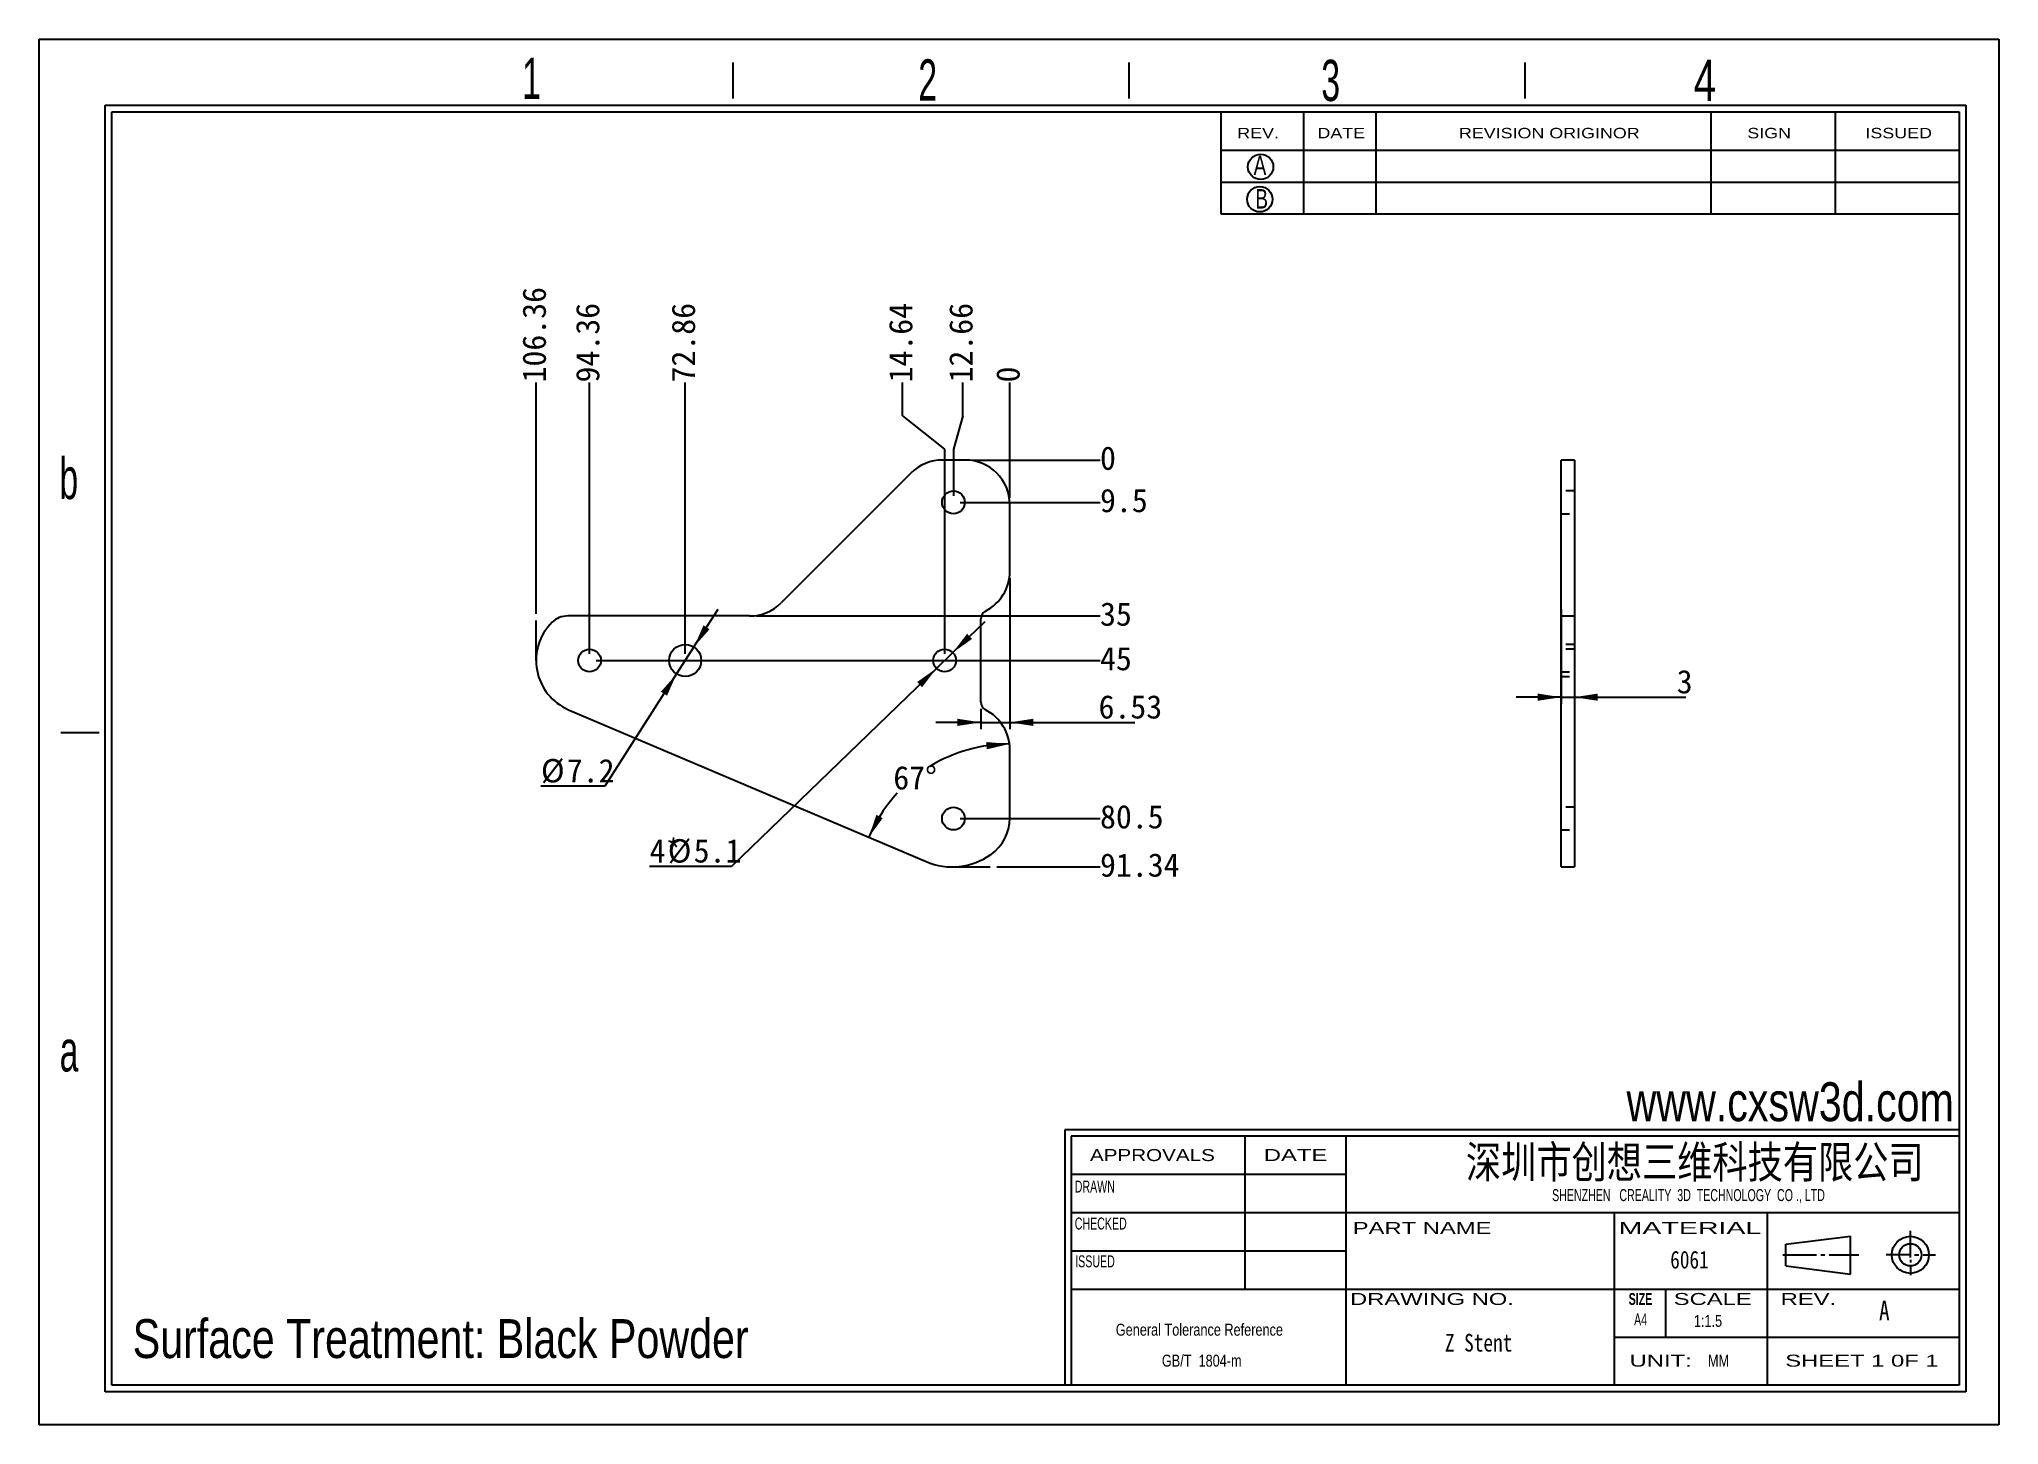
# Model space of a CAD drawing. Extents: x 3 to 443, y 2 to 313.
import ezdxf

# ---------------------------------------------------------------- set-up
doc = ezdxf.new("R2010")
doc.units = 0
doc.header["$LTSCALE"] = 1.5
for name, pattern in [('SLD-中心线', [34.29, 30.48, -1.27, 1.27, -1.27]), ('SLD-实线', [0]), ('SLD-虚线', [1.905, 1.27, -0.635])]:
    doc.linetypes.add(name, pattern=pattern)
doc.layers.get('0').update_dxf_attribs({"linetype": 'CONTINUOUS'})
doc.layers.add('DIM', color=5, linetype='SLD-实线')
doc.layers.add('SLD-0', color=179, linetype='SLD-实线')
doc.styles.add('SLDTEXTSTYLE0', font='arial.ttf', dxfattribs={"width": 0.7584})
doc.styles.add('SLDTEXTSTYLE1', font='arial.ttf', dxfattribs={"width": 0.63516})
doc.styles.add('SLDTEXTSTYLE10', font='', dxfattribs={"width": 0.8})
doc.styles.add('SLDTEXTSTYLE11', font='', dxfattribs={"width": 0.67})
doc.styles.add('SLDTEXTSTYLE12', font='')
doc.styles.add('SLDTEXTSTYLE2', font='GOTHIC.TTF', dxfattribs={"width": 0.7304})
doc.styles.add('SLDTEXTSTYLE3', font='GOTHIC.TTF', dxfattribs={"width": 0.61171})
doc.styles.add('SLDTEXTSTYLE4', font='arialbd.ttf', dxfattribs={"width": 0.63516})
doc.styles.add('SLDTEXTSTYLE5', font='arial.ttf', dxfattribs={"width": 1.422})
doc.styles.add('SLDTEXTSTYLE6', font='arial.ttf', dxfattribs={"width": 1.2324})
doc.styles.add('SLDTEXTSTYLE7', font='arial.ttf', dxfattribs={"width": 1.7064})
doc.styles.add('SLDTEXTSTYLE8', font='', dxfattribs={"width": 0.8, "bigfont": 'bigfont'})
doc.styles.add('SLDTEXTSTYLE9', font='', dxfattribs={"width": 0.8})
doc.styles.get('SLDTEXTSTYLE10').set_extended_font_data('宋体', bold=True)
doc.styles.get('SLDTEXTSTYLE11').set_extended_font_data('宋体')
doc.styles.get('SLDTEXTSTYLE12').set_extended_font_data('宋体')
doc.styles.get('SLDTEXTSTYLE8').set_extended_font_data('宋体', bold=True)
doc.styles.get('SLDTEXTSTYLE9').set_extended_font_data('宋体')
doc.dimstyles.new('SLDDIMSTYLE0', dxfattribs={"dimtxt": 5.25, "dimasz": 5.25, "dimexe": 0, "dimexo": 0.0625, "dimgap": 1.3125, "dimtad": 0, "dimtih": 1, "dimtoh": 1, "dimdec": 0, "dimrnd": 1e-09, "dimdsep": 46, "dimtxsty": 'SLDTEXTSTYLE11', "dimblk1": 'NONE', "dimblk2": 'NONE', "dimsah": 1, "dimcen": 0.09, "dimadec": 0, "dimazin": 0, "dimtfac": 1, "dimtdec": 0, "dimtofl": 0, "dimtmove": 0, "dimatfit": 3, "dimldrblk": 'NONE', "dimfxl": 0, "dimtolj": 1, "dimtzin": 12, "dimarcsym": 0})
doc.dimstyles.new('SLDDIMSTYLE1', dxfattribs={"dimtxt": 5.25, "dimasz": 5.25, "dimexe": 0, "dimexo": 0.0625, "dimgap": 1.3125, "dimtad": 0, "dimtih": 1, "dimtoh": 1, "dimrnd": 1e-09, "dimzin": 12, "dimdsep": 46, "dimtxsty": 'SLDTEXTSTYLE11', "dimblk1": 'NONE', "dimblk2": 'NONE', "dimsah": 1, "dimcen": 0.09, "dimadec": 0, "dimazin": 0, "dimtfac": 1, "dimtofl": 0, "dimtmove": 0, "dimatfit": 3, "dimldrblk": 'NONE', "dimfxl": 0, "dimtolj": 1, "dimtzin": 12, "dimarcsym": 0})
doc.dimstyles.new('SLDDIMSTYLE2', dxfattribs={"dimtxt": 5.25, "dimasz": 5.25, "dimexe": 0, "dimexo": 0.0625, "dimgap": 1.3125, "dimtad": 0, "dimtih": 1, "dimtoh": 1, "dimrnd": 1e-09, "dimzin": 12, "dimdsep": 46, "dimtxsty": 'SLDTEXTSTYLE11', "dimsah": 1, "dimcen": 0, "dimadec": 0, "dimazin": 0, "dimtfac": 1, "dimtmove": 0, "dimatfit": 3, "dimfxl": 0, "dimtolj": 1, "dimtzin": 12, "dimarcsym": 0})
doc.dimstyles.new('SLDDIMSTYLE3', dxfattribs={"dimtxt": 5.25, "dimasz": 5.25, "dimexe": 0, "dimexo": 0.0625, "dimgap": 1.3125, "dimtad": 0, "dimtih": 1, "dimtoh": 1, "dimdec": 4, "dimlfac": 1.5, "dimzin": 12, "dimdsep": 46, "dimtxsty": 'SLDTEXTSTYLE11', "dimsah": 1, "dimcen": 0.09, "dimadec": 0, "dimazin": 0, "dimtfac": 1, "dimtdec": 1, "dimtofl": 0, "dimtmove": 0, "dimatfit": 3, "dimfxl": 0, "dimtolj": 1, "dimtzin": 12, "dimarcsym": 0})
doc.dimstyles.new('SLDDIMSTYLE4', dxfattribs={"dimtxt": 5.25, "dimasz": 5.25, "dimexe": 0, "dimexo": 0.0625, "dimgap": 1.3125, "dimtad": 2, "dimrnd": 1e-09, "dimzin": 12, "dimdsep": 46, "dimtxsty": 'SLDTEXTSTYLE11', "dimsah": 1, "dimcen": 0.09, "dimadec": 0, "dimazin": 0, "dimtfac": 1, "dimtmove": 0, "dimatfit": 0, "dimfxl": 0, "dimtolj": 1, "dimtzin": 12, "dimarcsym": 0})

# ---------------------------------------------------------------- blocks, each defined once
blk = doc.blocks.new('SW_NOTE_0')
at = {"layer": 'SLD-0', "color": 0, "char_height": 2.689, "attachment_point": 2, "style": 'SLDTEXTSTYLE0'}
for s, insert in [('General Tolerance Reference ', (19.53, 3.47)), (' GB/T  1804-m', (19.66, -3.48))]:
    blk.add_mtext(s, dxfattribs=dict(at, insert=insert))
blk = doc.blocks.new('_D')
at = {"layer": 'DIM'}
blk.add_line((220.63, 210.03), (220.63, 235.95), dxfattribs=at)
at = {"layer": 'DIM', "insert": (217.58, 235.95), "char_height": 5.25, "attachment_point": 1, "rotation": 90, "style": 'SLDTEXTSTYLE12'}
blk.add_mtext('0', dxfattribs=at)
blk = doc.blocks.new('_NONE')
blk = doc.blocks.new('_D_1')
at = {"layer": 'DIM'}
for p, q in [((210.06, 228.45), (210.06, 235.95)), ((210.06, 228.45), (207.97, 220.95)), ((207.97, 220.95), (207.97, 210.53))]:
    blk.add_line(p, q, dxfattribs=at)
at = {"layer": 'DIM', "insert": (207.01, 235.95), "char_height": 5.25, "attachment_point": 1, "rotation": 90, "style": 'SLDTEXTSTYLE12'}
blk.add_mtext('12.66', dxfattribs=at)
blk = doc.blocks.new('_D_2')
at = {"layer": 'DIM'}
for p, q in [((196.54, 228.45), (196.54, 235.95)), ((196.54, 228.45), (205.99, 220.95)), ((205.99, 220.95), (205.99, 175.03))]:
    blk.add_line(p, q, dxfattribs=at)
at = {"layer": 'DIM', "insert": (193.49, 235.95), "char_height": 5.25, "attachment_point": 1, "rotation": 90, "style": 'SLDTEXTSTYLE12'}
blk.add_mtext('14.64', dxfattribs=at)
blk = doc.blocks.new('_D_3')
at = {"layer": 'DIM'}
blk.add_line((147.77, 175.03), (147.77, 235.95), dxfattribs=at)
at = {"layer": 'DIM', "insert": (144.71, 235.95), "char_height": 5.25, "attachment_point": 1, "rotation": 90, "style": 'SLDTEXTSTYLE12'}
blk.add_mtext('72.86', dxfattribs=at)
blk = doc.blocks.new('_D_4')
at = {"layer": 'DIM'}
blk.add_line((126.27, 175.03), (126.27, 235.95), dxfattribs=at)
at = {"layer": 'DIM', "insert": (123.22, 235.95), "char_height": 5.25, "attachment_point": 1, "rotation": 90, "style": 'SLDTEXTSTYLE12'}
blk.add_mtext('94.36', dxfattribs=at)
blk = doc.blocks.new('_D_5')
at = {"layer": 'DIM'}
blk.add_line((114.27, 184.01), (114.27, 235.95), dxfattribs=at)
at = {"layer": 'DIM', "insert": (111.22, 235.95), "char_height": 5.25, "attachment_point": 1, "rotation": 90, "style": 'SLDTEXTSTYLE12'}
blk.add_mtext('106.36', dxfattribs=at)
blk = doc.blocks.new('_D_6')
at = {"layer": 'DIM'}
blk.add_line((212.13, 218.53), (240.88, 218.53), dxfattribs=at)
at = {"layer": 'DIM', "insert": (240.88, 221.58), "char_height": 5.25, "attachment_point": 1, "style": 'SLDTEXTSTYLE12'}
blk.add_mtext('0', dxfattribs=at)
blk = doc.blocks.new('_D_7')
at = {"layer": 'DIM'}
blk.add_line((209.47, 209.03), (240.88, 209.03), dxfattribs=at)
at = {"layer": 'DIM', "insert": (240.88, 212.08), "char_height": 5.25, "attachment_point": 1, "style": 'SLDTEXTSTYLE12'}
blk.add_mtext('9.5', dxfattribs=at)
blk = doc.blocks.new('_D_8')
at = {"layer": 'DIM'}
blk.add_line((163.72, 183.53), (240.88, 183.53), dxfattribs=at)
at = {"layer": 'DIM', "insert": (240.88, 186.58), "char_height": 5.25, "attachment_point": 1, "style": 'SLDTEXTSTYLE12'}
blk.add_mtext('35', dxfattribs=at)
blk = doc.blocks.new('_D_9')
at = {"layer": 'DIM'}
blk.add_line((127.77, 173.53), (240.88, 173.53), dxfattribs=at)
at = {"layer": 'DIM', "insert": (240.88, 176.58), "char_height": 5.25, "attachment_point": 1, "style": 'SLDTEXTSTYLE12'}
blk.add_mtext('45', dxfattribs=at)
blk = doc.blocks.new('_D_10')
at = {"layer": 'DIM'}
blk.add_line((209.47, 138.03), (240.88, 138.03), dxfattribs=at)
at = {"layer": 'DIM', "insert": (240.88, 141.08), "char_height": 5.25, "attachment_point": 1, "style": 'SLDTEXTSTYLE12'}
blk.add_mtext('80.5', dxfattribs=at)
blk = doc.blocks.new('_D_11')
at = {"layer": 'DIM'}
blk.add_line((217.71, 127.19), (240.88, 127.19), dxfattribs=at)
at = {"layer": 'DIM', "insert": (240.88, 130.24), "char_height": 5.25, "attachment_point": 1, "style": 'SLDTEXTSTYLE12'}
blk.add_mtext('91.34', dxfattribs=at)
blk = doc.blocks.new('_D_12')
at = {"layer": 'DIM'}
for p, q in [((207.82, 175.3), (215.08, 182.32)), ((204.15, 171.76), (158.16, 127.31)), ((207.82, 175.3), (204.15, 171.76)), ((158.16, 127.31), (139.76, 127.31))]:
    blk.add_line(p, q, dxfattribs=at)
for points in [[(207.82, 175.3), (212.16, 178.37), (211.04, 179.53)], [(204.15, 171.76), (199.82, 168.69), (200.94, 167.53)]]:
    blk.add_solid(points, dxfattribs=at)
at = {"layer": 'DIM', "char_height": 5.25, "attachment_point": 1, "style": 'SLDTEXTSTYLE12'}
for s, insert in [('4*', (139.76, 133.42)), ('%%c', (143.84, 133.42)), ('5.1', (149.65, 133.42))]:
    blk.add_mtext(s, dxfattribs=dict(at, insert=insert))
blk = doc.blocks.new('_D_13')
at = {"layer": 'DIM'}
for p, q in [((149.71, 176.56), (155.16, 185.06)), ((149.71, 176.56), (145.82, 170.5)), ((145.82, 170.5), (129.68, 145.3)), ((129.68, 145.3), (115.37, 145.3))]:
    blk.add_line(p, q, dxfattribs=at)
for points in [[(149.71, 176.56), (153.22, 180.55), (151.86, 181.42)], [(145.82, 170.5), (142.31, 166.52), (143.67, 165.64)]]:
    blk.add_solid(points, dxfattribs=at)
at = {"layer": 'DIM', "char_height": 5.25, "attachment_point": 1, "style": 'SLDTEXTSTYLE12'}
for s, insert in [('%%c', (115.37, 151.41)), ('7.2', (121.17, 151.41))]:
    blk.add_mtext(s, dxfattribs=dict(at, insert=insert))
blk = doc.blocks.new('_D_14')
at = {"layer": 'DIM'}
for start, end in [(90, 121.5293), (137.2925, 156.9721)]:
    blk.add_arc((220.63, 120.39), 34.41, start, end, dxfattribs=at)
for points in [[(220.63, 154.8), (215.34, 155.21), (215.46, 153.59)], [(188.96, 133.85), (192.09, 138.14), (190.66, 138.88)]]:
    blk.add_solid(points, dxfattribs=at)
at = {"layer": 'DIM', "insert": (194.47, 149.83), "char_height": 5.25, "attachment_point": 1, "style": 'SLDTEXTSTYLE12'}
blk.add_mtext('67°', dxfattribs=at)
blk = doc.blocks.new('_D_15')
at = {"layer": 'DIM'}
for p, q in [((220.63, 192.03), (220.63, 158.14)), ((214.1, 159.64), (204.01, 159.64)), ((214.1, 162.71), (214.1, 158.14)), ((214.1, 159.64), (220.63, 159.64)), ((220.63, 159.64), (248.71, 159.64))]:
    blk.add_line(p, q, dxfattribs=at)
for points in [[(214.1, 159.64), (208.85, 160.45), (208.85, 158.83)], [(220.63, 159.64), (225.88, 158.83), (225.88, 160.45)]]:
    blk.add_solid(points, dxfattribs=at)
at = {"layer": 'DIM', "insert": (240.55, 165.75), "char_height": 5.25, "attachment_point": 1, "style": 'SLDTEXTSTYLE12'}
blk.add_mtext('6.53', dxfattribs=at)
blk = doc.blocks.new('_D_16')
at = {"layer": 'DIM'}
for p, q in [((344.38, 184.96), (344.38, 163.79)), ((347.38, 184.96), (347.38, 163.79)), ((344.38, 165.29), (334.28, 165.29)), ((344.38, 165.29), (347.38, 165.29)), ((347.38, 165.29), (372.4, 165.29))]:
    blk.add_line(p, q, dxfattribs=at)
for points in [[(344.38, 165.29), (339.13, 166.1), (339.13, 164.48)], [(347.38, 165.29), (352.63, 164.48), (352.63, 166.1)]]:
    blk.add_solid(points, dxfattribs=at)
at = {"layer": 'DIM', "insert": (370.35, 171.4), "char_height": 5.25, "attachment_point": 1, "style": 'SLDTEXTSTYLE12'}
blk.add_mtext('3', dxfattribs=at)

msp = doc.modelspace()

# ---------------------------------------------------------------- linework, layer by layer
at = {"color": 7, "linetype": 'SLD-实线'}
for p, q in [((198.43105, 215.60218), (169.288909, 186.460046)), ((210.631435, 218.531115), (205.502113, 218.531115)), ((347.375241, 218.531115), (344.375243, 218.531115)), ((344.375243, 215.60218), (344.375243, 218.531115)), ((344.375243, 186.460046), (344.375243, 215.60218)), ((347.375241, 218.531115), (347.375241, 215.60218)), ((347.375241, 215.60218), (347.375241, 186.460046)), ((220.631441, 193.531109), (220.631441, 208.53111)), ((344.375243, 183.531111), (344.375243, 186.460046)), ((347.375241, 186.460046), (347.375241, 183.531111)), ((162.217846, 183.531111), (121.375879, 183.531111)), ((214.103048, 164.211071), (214.103048, 182.851157)), ((344.375243, 183.531111), (347.375241, 183.531111)), ((344.375243, 182.102541), (344.375243, 183.531111)), ((344.375243, 162.487338), (344.375243, 182.102541)), ((347.375241, 183.531111), (347.375241, 182.102541)), ((347.375241, 182.102541), (347.375241, 162.487338)), ((121.58071, 162.487338), (201.812988, 128.384642)), ((344.375243, 128.384642), (344.375243, 162.487338)), ((347.375241, 162.487338), (347.375241, 128.384642)), ((220.631441, 138.152261), (220.631441, 153.531112)), ((216.356759, 129.953123), (216.4155, 129.99477)), ((344.375243, 127.189359), (344.375243, 128.384642)), ((347.375241, 128.384642), (347.375241, 127.189359)), ((344.375243, 127.189359), (347.375241, 127.189359))]:
    msp.add_line(p, q, dxfattribs=at)
at = {"color": 7, "linetype": 'SLD-虚线'}
for p, q in [((347.375241, 211.581109), (344.375243, 211.581109)), ((344.375243, 206.481113), (347.375241, 206.481113)), ((347.375241, 177.131115), (344.375243, 177.131115)), ((347.375241, 176.081112), (344.375243, 176.081112)), ((344.375243, 170.981111), (347.375241, 170.981111)), ((344.375243, 169.931112), (347.375241, 169.931112)), ((347.375241, 140.581113), (344.375243, 140.581113)), ((344.375243, 135.481113), (347.375241, 135.481113))]:
    msp.add_line(p, q, dxfattribs=at)
at = {"color": 7, "linetype": 'SLD-中心线'}
for p, q in [((114.274858, 173.531113), (114.274858, 182.513826)), ((207.680675, 127.189359), (216.213418, 127.189359))]:
    msp.add_line(p, q, dxfattribs=at)
at = {"color": 7, "linetype": 'SLD-实线'}
for centre, radius in [((207.967247, 209.031113), 2.55), ((126.274858, 173.531113), 2.55), ((147.767247, 173.531113), 3.6), ((205.987247, 173.531113), 2.55), ((207.967247, 138.031113), 2.55)]:
    msp.add_circle(centre, radius, dxfattribs=at)
for centre, radius, start, end in [((205.502118, 208.531113), 10, 90, 135), ((210.631441, 208.531113), 10, 0, 90), ((210.631441, 193.531113), 10, 297.1272081, 0), ((162.217847, 193.531113), 10, 270, 315), ((126.274858, 173.531113), 12, 134.4153086, 246.97210135), ((121.375879, 178.531113), 5, 90, 134.4153086), ((216.103052, 182.851157), 2, 117.1272081, 180), ((216.103052, 164.21107), 2, 180, 242.8727919), ((210.631441, 153.531113), 10, 0, 62.8727919), ((210.631441, 138.152261), 10, 305.33850179, 0), ((207.680675, 142.189359), 15, 246.97210135, 305.33850179)]:
    msp.add_arc(centre, radius, start, end, dxfattribs=at)
at = {"layer": 'SLD-0'}
for p, q in [((2.718064, 313.010612), (442.659838, 313.010612)), ((2.718064, 1.940671), (2.718064, 313.010612)), ((442.659838, 313.010612), (442.659838, 1.940671)), ((19.012232, 10.828383), (19.012232, 296.716472)), ((19.012232, 296.716472), (433.772125, 296.716472)), ((378.026128, 296.716472), (378.026128, 273.770505)), ((405.899127, 296.716472), (405.899127, 273.770505)), ((433.772125, 296.716472), (433.772125, 10.828383)), ((433.772125, 10.828383), (19.012232, 10.828383)), ((442.659838, 1.940671), (2.718064, 1.940671))]:
    msp.add_line(p, q, dxfattribs=at)
at = {"layer": 'SLD-0', "color": 6, "linetype": 'SLD-实线'}
for p, q in [((158.551558, 299.679043), (158.551558, 307.75424)), ((247.428684, 299.679043), (247.428684, 307.75424)), ((336.305811, 299.679043), (336.305811, 307.75424)), ((17.530947, 9.347098), (17.530947, 298.197757)), ((17.530947, 298.197757), (435.253411, 298.197757)), ((435.253411, 298.197757), (435.253411, 9.347098)), ((16.206844, 157.279047), (7.602106, 157.279047)), ((435.253411, 9.347098), (17.530947, 9.347098))]:
    msp.add_line(p, q, dxfattribs=at)
at = {"layer": 'SLD-0', "color": 179, "linetype": 'SLD-实线'}
for p, q in [((267.988217, 296.716472), (267.988217, 273.770505)), ((286.575289, 296.716472), (286.575289, 273.770505)), ((302.829466, 296.716472), (302.829466, 273.770505)), ((267.988217, 288.111734), (433.772125, 288.111734)), ((267.988217, 280.94112), (433.772125, 280.94112)), ((267.988217, 273.770505), (433.772125, 273.770505)), ((433.772125, 68.193301), (232.994914, 68.193301)), ((232.994914, 68.193301), (232.994914, 10.828383)), ((433.772125, 66.759178), (234.429037, 66.759178)), ((234.429037, 66.759178), (234.429037, 10.828383)), ((273.421135, 66.759178), (273.421135, 32.340227)), ((296.096324, 66.759178), (296.096324, 10.828383)), ((296.096324, 58.15444), (234.429037, 58.15444)), ((433.772125, 49.549702), (234.429037, 49.549702)), ((356.329487, 49.549702), (356.329487, 10.828383)), ((390.748437, 10.828383), (390.748437, 49.549702)), ((394.882795, 42.530753), (409.331923, 44.307285)), ((409.331923, 35.769097), (409.331923, 44.307285)), ((422.803984, 39.524303), (422.803984, 45.474493)), ((296.096324, 40.944965), (234.429037, 40.944965)), ((394.178421, 40.099165), (401.745177, 40.099165)), ((394.882795, 37.659637), (394.882795, 42.530753)), ((402.691022, 40.099165), (403.636866, 40.099165)), ((404.582711, 40.099165), (411.203623, 40.099165)), ((422.803984, 40.099165), (417.402576, 40.099165)), ((423.749829, 40.099165), (424.695673, 40.099165)), ((425.641518, 40.099165), (428.479051, 40.099165)), ((394.882795, 37.659637), (409.331923, 35.769097)), ((422.803984, 38.949441), (422.803984, 38.374579)), ((422.803984, 37.799717), (422.803984, 35.50027)), ((433.772125, 32.340227), (234.429037, 32.340227)), ((367.80247, 32.340227), (367.80247, 21.584305)), ((356.329487, 21.584305), (433.772125, 21.584305))]:
    msp.add_line(p, q, dxfattribs=at)
at = {"layer": 'SLD-0'}
for centre in [(276.933169, 284.345346), (276.749043, 277.072358)]:
    msp.add_circle(centre, 2.84157, dxfattribs=at)
at = {"layer": 'SLD-0', "color": 179, "linetype": 'SLD-实线'}
for radius in [4.157169, 2.503437]:
    msp.add_circle((422.803984, 40.099165), radius, dxfattribs=at)

# ---------------------------------------------------------------- block references
at = {"layer": 'SLD-0', "color": 179}
msp.add_blockref('SW_NOTE_0', (243.656824, 21.166304), dxfattribs=at)

# ---------------------------------------------------------------- texts
at = {"layer": 'SLD-0'}
for s, insert, char_height, attachment_point, style in [('1', (111.166473, 308.848235), 9.258034, 1, 'SLDTEXTSTYLE3'), ('2', (200.082095, 308.482802), 9.258034, 1, 'SLDTEXTSTYLE3'), ('3', (290.559975, 308.389713), 9.258034, 1, 'SLDTEXTSTYLE3'), ('4', (374.160803, 308.380423), 9.258034, 1, 'SLDTEXTSTYLE2'), ('A', (275.366764, 286.878229), 4.355156, 1, 'SLDTEXTSTYLE2'), ('B', (275.74784, 279.355729), 4.355156, 1, 'SLDTEXTSTYLE2'), ('b', (7.251965, 219.029122), 9.258034, 1, 'SLDTEXTSTYLE3'), ('a', (7.31969, 90.526621), 9.258034, 1, 'SLDTEXTSTYLE3'), ('深圳市创想三维科技有限公司', (374.410092, 64.558941), 7.24212061, 2, 'SLDTEXTSTYLE8'), ('6061', (373.213187, 41.003315), 3.96875, 2, 'SLDTEXTSTYLE10'), ('A', (415.767527, 29.78056), 4.365625, 1, 'SLDTEXTSTYLE9'), ('Z Stent', (325.868807, 22.353202), 3.96875, 2, 'SLDTEXTSTYLE10')]:
    msp.add_mtext(s, dxfattribs=dict(at, insert=insert, char_height=char_height, attachment_point=attachment_point, style=style))
at = {"layer": 'SLD-0', "color": 179}
for s, insert, char_height, attachment_point, style in [('REV.', (271.693242, 293.100097), 2.3304498, 1, 'SLDTEXTSTYLE6'), ('DATE', (289.689707, 293.100097), 2.3304498, 1, 'SLDTEXTSTYLE6'), ('REVISION ORIGINOR', (321.462237, 293.100097), 2.33044977, 1, 'SLDTEXTSTYLE6'), ('SIGN', (386.199567, 293.100097), 2.3304498, 1, 'SLDTEXTSTYLE6'), ('ISSUED', (412.722196, 293.100097), 2.3304498, 1, 'SLDTEXTSTYLE6'), ('APPROVALS', (252.639838, 63.844054), 2.6889805, 2, 'SLDTEXTSTYLE6'), ('DATE', (284.774383, 63.844054), 2.6889805, 2, 'SLDTEXTSTYLE5'), ('DRAWN', (239.705457, 56.779296), 2.6889805, 2, 'SLDTEXTSTYLE1'), ('SHENZHEN   CREALITY  3D  TECHNOLOGY  CO ., LTD', (372.990007, 54.853426), 2.68898051, 2, 'SLDTEXTSTYLE1'), ('CHECKED', (241.043482, 48.472068), 2.6889805, 2, 'SLDTEXTSTYLE1'), ('PART NAME', (313.190916, 47.468141), 2.6889805, 2, 'SLDTEXTSTYLE5'), ('MATERIAL', (373.320237, 47.468141), 2.6889805, 2, 'SLDTEXTSTYLE7'), ('ISSUED', (239.755456, 39.981629), 2.6889805, 2, 'SLDTEXTSTYLE1'), ('DRAWING NO.', (315.401991, 31.532336), 2.68898051, 2, 'SLDTEXTSTYLE5'), ('SIZE', (362.21833, 31.532336), 2.6889805, 2, 'SLDTEXTSTYLE4'), ('SCALE', (378.433407, 31.532336), 2.6889805, 2, 'SLDTEXTSTYLE5'), ('REV.', (399.915227, 31.532336), 2.6889805, 2, 'SLDTEXTSTYLE5'), ('A4', (362.234716, 26.929697), 2.6889805, 2, 'SLDTEXTSTYLE1'), ('1:1.5', (377.37233, 26.617712), 2.6889805, 2, 'SLDTEXTSTYLE0'), ('UNIT:', (366.748042, 17.686049), 2.6889805, 2, 'SLDTEXTSTYLE5'), ('MM', (379.741293, 17.686049), 2.6889805, 2, 'SLDTEXTSTYLE0'), ('SHEET 1 0F 1', (411.92995, 17.686049), 2.68898051, 2, 'SLDTEXTSTYLE5')]:
    msp.add_mtext(s, dxfattribs=dict(at, insert=insert, char_height=char_height, attachment_point=attachment_point, style=style))
at = {"layer": 'SLD-0', "color": 5, "char_height": 8.73125, "attachment_point": 1, "style": 'SLDTEXTSTYLE0'}
for s, insert in [('www.cxsw3d.com', (359.082701, 78.834465)), ('Surface Treatment: Black Powder', (23.712998, 25.659649))]:
    msp.add_mtext(s, dxfattribs=dict(at, insert=insert))

# ---------------------------------------------------------------- dimensions: what is measured, and where the dimension line sits
at = {"layer": 'DIM'}
for feature_location, offset, dtype, origin, dimstyle, picture, middle in [((114.274858, 182.513826), (0, 53.433208), 1, (220.631441, 208.531113), 'SLDDIMSTYLE1', '_D_5', (114.274858, 242.072034)), ((126.274858, 173.531113), (0, 62.415921), 1, (220.631441, 208.531113), 'SLDDIMSTYLE1', '_D_4', (126.274858, 241.051201)), ((147.767247, 173.531113), (0, 62.415921), 1, (220.631441, 208.531113), 'SLDDIMSTYLE1', '_D_3', (147.767247, 241.051201)), ((205.987247, 173.531113), (-9.447043, 62.415921), 1, (220.631441, 208.531113), 'SLDDIMSTYLE1', '_D_2', (196.540203, 241.051201)), ((207.967247, 209.031113), (2.09576, 26.915921), 1, (220.631441, 208.531113), 'SLDDIMSTYLE1', '_D_1', (210.063007, 241.051201)), ((220.6314409757, 208.5311130742), (0, 27.4159209241), 1, (220.6314409757, 208.5311130742), 'SLDDIMSTYLE0', '_D', (220.6314409757, 236.9678672953)), ((210.6314409757, 218.5311130742), (30.2532469957, 0), 0, (210.6314409757, 218.5311130742), 'SLDDIMSTYLE0', '_D_6', (241.9055212684, 218.5311130742)), ((126.274858, 173.531113), (114.60983, 0), 0, (210.631441, 218.531113), 'SLDDIMSTYLE1', '_D_9', (242.926355, 173.531113)), ((162.217847, 183.531113), (78.666841, 0), 0, (210.631441, 218.531113), 'SLDDIMSTYLE1', '_D_8', (242.926355, 183.531113)), ((207.967247, 209.031113), (32.917441, 0), 0, (210.631441, 218.531113), 'SLDDIMSTYLE1', '_D_7', (243.947188, 209.031113)), ((207.967247, 138.031113), (32.917441, 0), 0, (210.631441, 218.531113), 'SLDDIMSTYLE1', '_D_10', (244.968021, 138.031113)), ((216.213418, 127.189359), (24.67127, 0), 0, (210.631441, 218.531113), 'SLDDIMSTYLE1', '_D_11', (245.988855, 127.189359))]:
    dim = msp.add_ordinate_dim(feature_location=feature_location, offset=offset, dtype=dtype, origin=origin, dimstyle=dimstyle, dxfattribs=at)
    dim.commit()
    dim.dimension.update_dxf_attribs({"geometry": picture, "text_midpoint": middle})
for base, p1, p2, picture, middle in [((220.631441, 159.641736), (214.103052, 164.21107), (220.631441, 193.531113), '_D_15', (244.631441, 159.641736)), ((347.375242, 165.291653), (344.375242, 186.460045), (347.375242, 186.460045), '_D_16', (371.375242, 165.291653))]:
    dim = msp.add_linear_dim(base=base, p1=p1, p2=p2, dimstyle='SLDDIMSTYLE4', dxfattribs=at)
    dim.commit()
    dim.dimension.update_dxf_attribs({"geometry": picture, "text_midpoint": middle, "dimtype": 160})
dim = msp.add_diameter_dim_2p(p1=(145.824765, 170.500146), p2=(149.709729, 176.562081), dimstyle='SLDDIMSTYLE2', dxfattribs=at)
dim.commit()
dim.dimension.update_dxf_attribs({"geometry": '_D_13', "text_midpoint": (121.330231, 149.108168), "dimtype": 163})
dim = msp.add_diameter_dim_2p(p1=(204.153499, 171.759145), p2=(207.820994, 175.303081), text='4*<>', dimstyle='SLDDIMSTYLE2', dxfattribs=at)
dim.commit()
dim.dimension.update_dxf_attribs({"geometry": '_D_12', "text_midpoint": (147.767247, 131.115644), "dimtype": 163})
dim = msp.add_angular_dim_2l(base=(211.282429, 153.502588), line1=((220.631441, 138.152261), (220.631441, 153.531113)), line2=((201.812985, 128.384642), (121.580707, 162.487339)), dimstyle='SLDDIMSTYLE3', override={"dimadec": 4, "dimazin": 3}, dxfattribs=at)
dim.commit()
dim.dimension.update_dxf_attribs({"geometry": '_D_14', "text_midpoint": (198.553393, 146.780584), "dimtype": 162})

doc.saveas('drawing.dxf')
